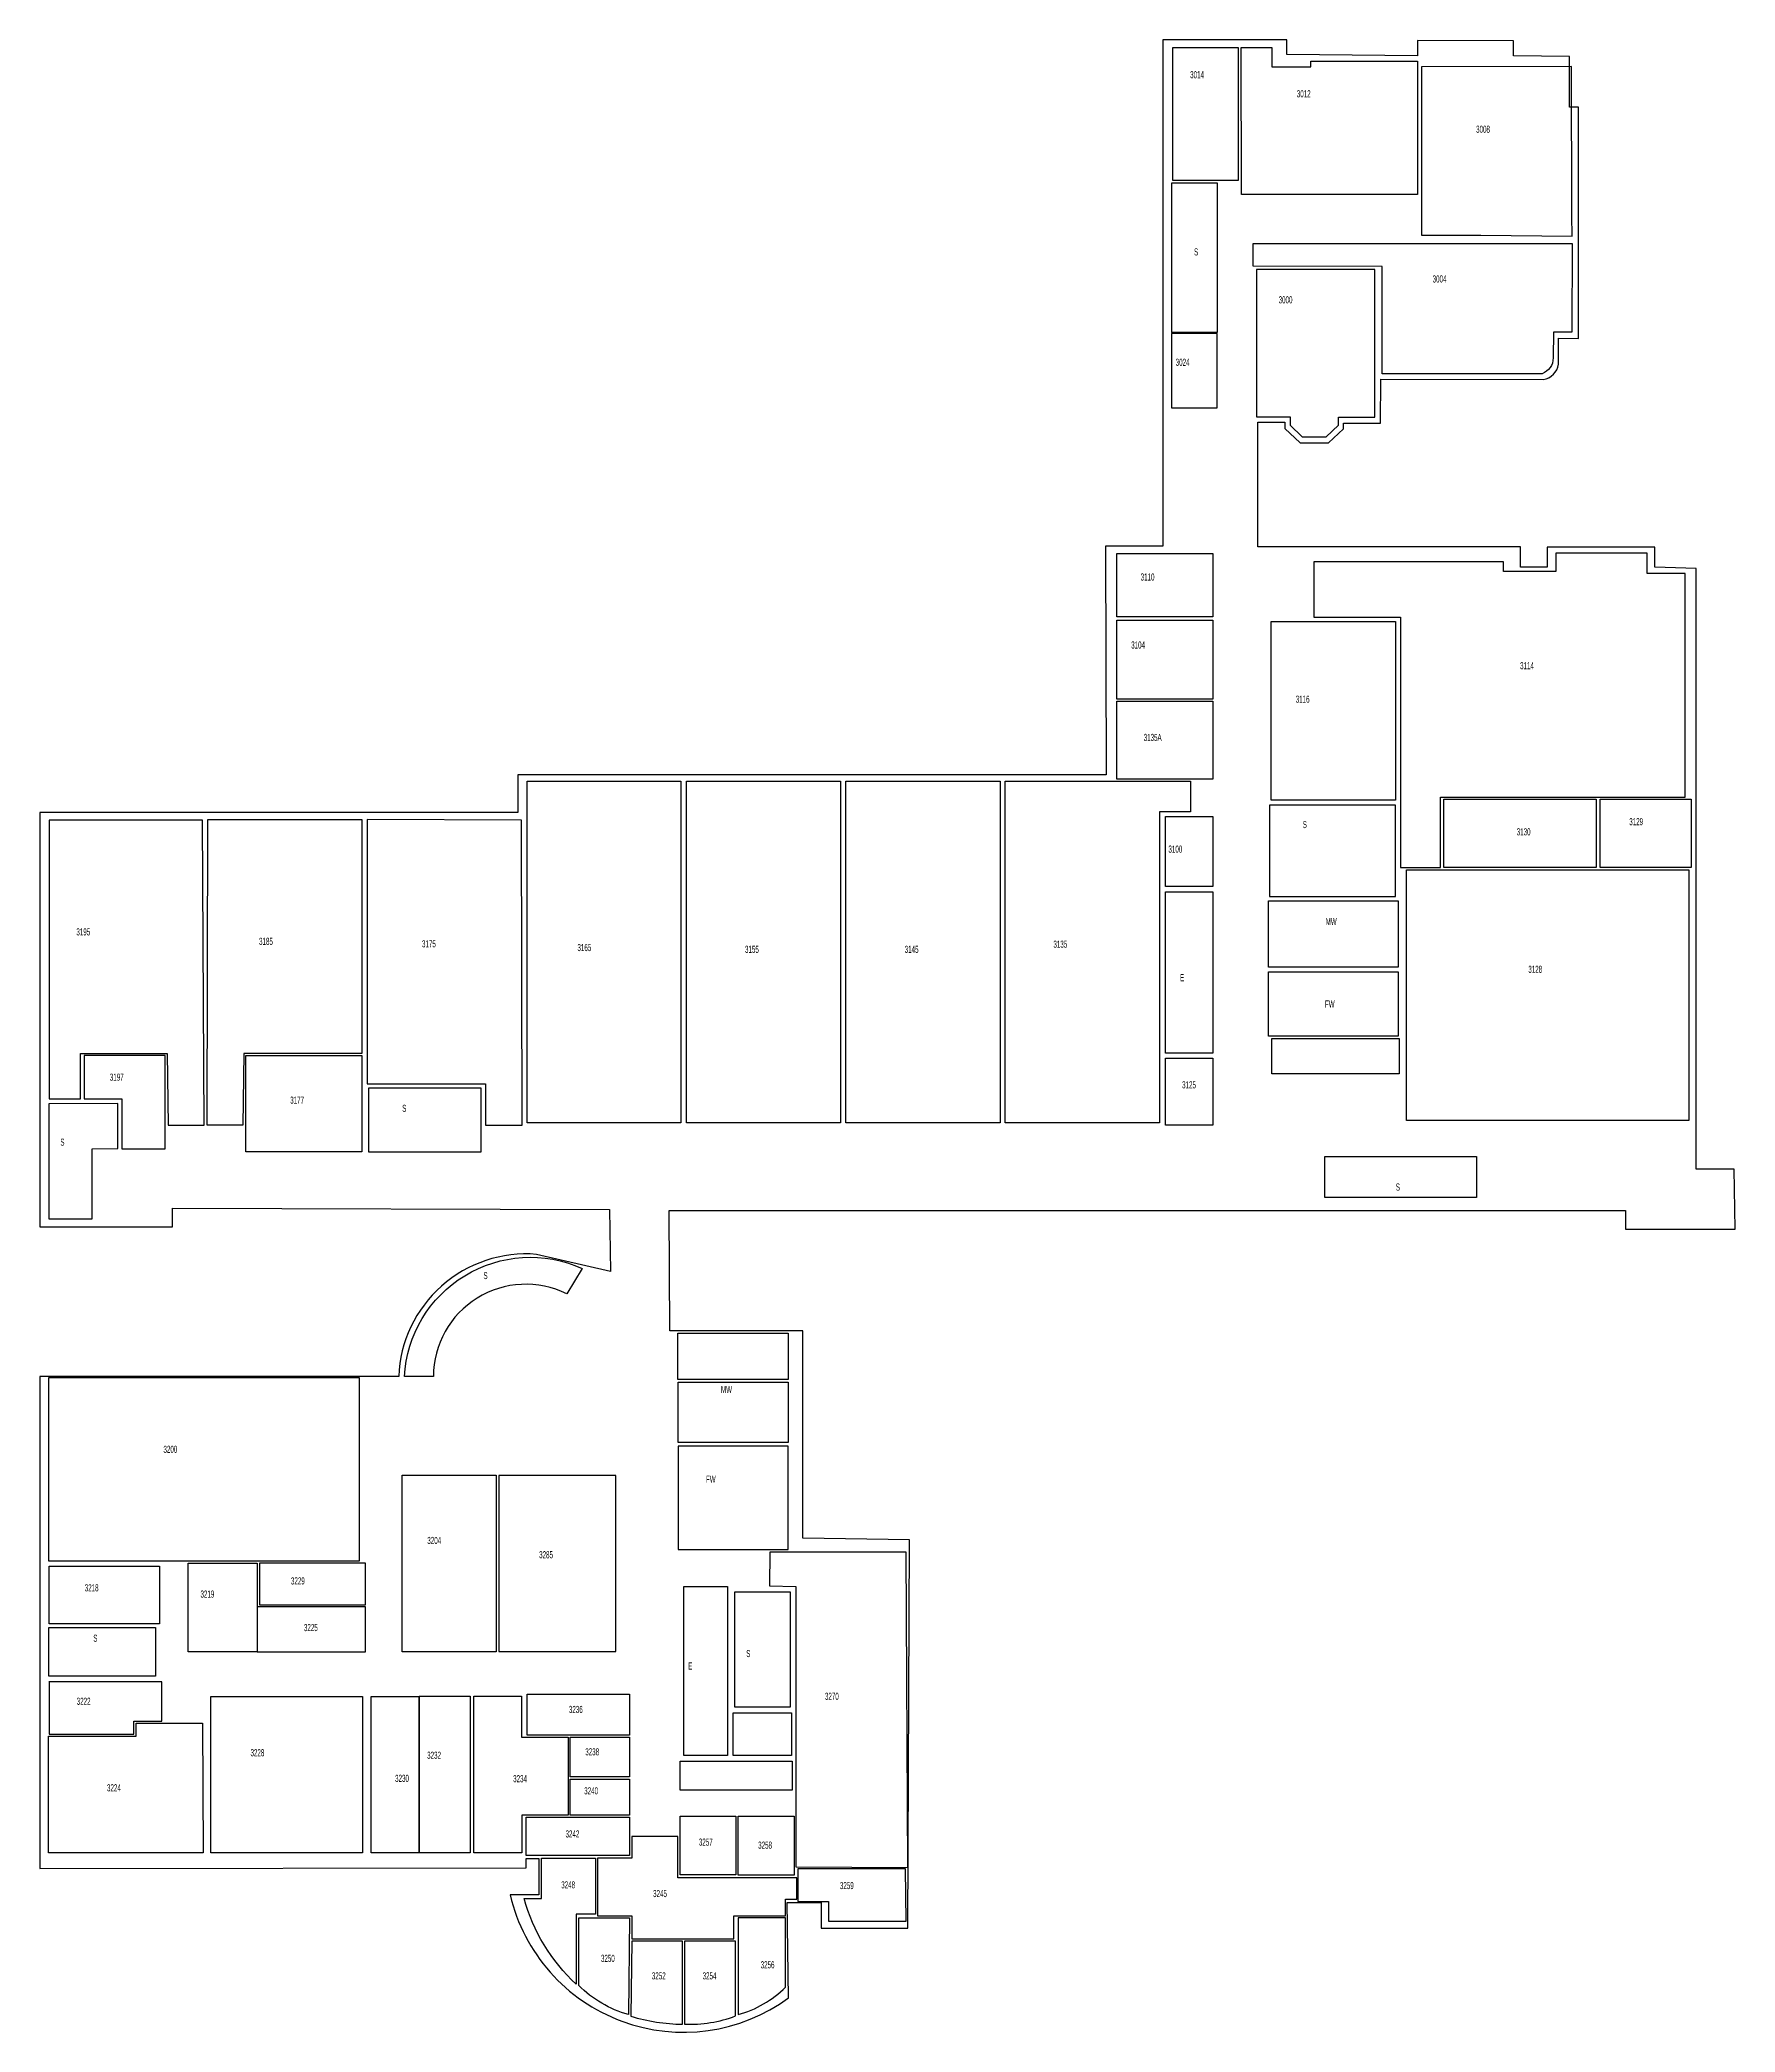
# Model space of a CAD drawing. Header units: millimetres. Extents: x 35 to 131, y 3 to 115.
import ezdxf

# ---------------------------------------------------------------- set-up
doc = ezdxf.new("R2010")
doc.units = ezdxf.units.MM
doc.layers.add('Contour', color=7, linetype='Continuous')
doc.layers.add('Room', color=7, linetype='Continuous')
doc.styles.get("Standard").update_dxf_attribs({"font": 'arial.ttf', "width": 0.5, "height": 0.4})

msp = doc.modelspace()

# ---------------------------------------------------------------- linework, layer by layer
at = {"layer": 'Contour'}
msp.add_lwpolyline([(98.41, 114.6), (98.41, 86.16), (95.18, 86.16), (95.22, 73.32), (62.19, 73.32), (62.19, 71.21), (35.34, 71.21), (35.34, 47.93), (42.78, 47.93), (42.78, 48.98), (67.33, 48.91), (67.38, 45.43), (63.23, 46.39, 0.426158), (55.49, 39.53), (35.34, 39.53), (35.34, 11.89), (62.65, 11.93), (62.65, 12.45), (63.37, 12.45), (63.37, 10.41), (61.75, 10.41, 0.536667), (77.39, 4.63), (77.31, 9.98), (79.21, 9.98), (79.21, 8.54), (84.08, 8.54), (84.18, 30.35), (78.18, 30.45), (78.18, 42.09), (70.72, 42.09), (70.69, 48.86), (124.38, 48.86), (124.38, 47.81), (130.55, 47.81), (130.5, 51.17), (128.36, 51.17), (128.36, 84.91), (126.03, 84.98), (126.03, 86.11), (119.98, 86.11), (119.98, 84.98), (118.5, 84.98), (118.5, 86.13), (103.74, 86.13), (103.74, 93.12), (105.25, 93.12), (105.25, 92.78), (106.11, 91.97), (107.7, 91.97), (108.56, 92.76), (108.56, 93.07), (110.63, 93.07), (110.65, 95.54), (119.77, 95.52, 0.315911), (120.63, 96.38), (120.63, 97.85), (121.74, 97.82), (121.74, 110.81), (121.24, 110.81), (121.24, 113.66), (118.09, 113.71), (118.09, 114.55), (112.71, 114.57), (112.71, 113.71), (105.37, 113.78), (105.37, 114.6), (98.41, 114.6)], format="xyb", dxfattribs=at)
at = {"layer": 'Room'}
for points in [[(98.96, 114.17), (102.63, 114.17), (102.63, 106.7), (98.96, 106.7)], [(98.91, 106.56), (101.46, 106.56), (101.46, 98.16), (98.91, 98.16)], [(101.46, 98.11), (98.9, 98.11), (98.9, 93.93), (101.46, 93.93)], [(95.82, 85.75), (101.22, 85.75), (101.22, 82.2), (95.82, 82.2)], [(95.82, 82.01), (101.22, 82.01), (101.22, 77.57), (95.82, 77.57)], [(104.48, 81.93), (111.47, 81.93), (111.47, 71.9), (104.48, 71.9)], [(95.82, 77.45), (101.22, 77.45), (101.22, 73.08), (95.82, 73.08)], [(62.7, 72.96), (71.34, 72.96), (71.34, 53.78), (62.7, 53.78)], [(71.65, 72.96), (80.31, 72.96), (80.31, 53.78), (71.65, 53.78)], [(80.6, 72.96), (89.27, 72.96), (89.27, 53.78), (80.6, 53.78)], [(111.47, 71.61), (104.39, 71.61), (104.39, 66.48), (111.47, 66.48)], [(114.18, 71.95), (122.75, 71.95), (122.75, 68.11), (114.18, 68.11)], [(122.96, 71.95), (128.07, 71.95), (128.07, 68.11), (122.96, 68.11)], [(98.55, 70.98), (101.22, 70.98), (101.22, 67.05), (98.55, 67.05)], [(112.09, 67.99), (127.95, 67.99), (127.95, 53.9), (112.09, 53.9)], [(98.55, 66.74), (101.22, 66.74), (101.22, 57.69), (98.55, 57.69)], [(104.34, 66.24), (111.63, 66.24), (111.63, 62.52), (104.34, 62.52)], [(104.34, 62.26), (111.63, 62.26), (111.63, 58.65), (104.34, 58.65)], [(104.53, 58.51), (111.68, 58.51), (111.68, 56.52), (104.53, 56.52)], [(46.91, 57.55), (53.43, 57.55), (53.43, 52.15), (46.91, 52.15)], [(98.55, 57.4), (101.22, 57.4), (101.22, 53.64), (98.55, 53.64)], [(53.79, 52.15), (60.13, 52.15), (60.13, 55.72), (53.79, 55.72)], [(107.51, 51.89), (116.03, 51.89), (116.03, 49.58), (107.51, 49.58)], [(71.17, 41.97), (77.36, 41.97), (77.36, 39.36), (71.17, 39.36)], [(35.84, 39.48), (53.28, 39.48), (53.28, 29.16), (35.84, 29.16)], [(71.19, 39.21), (77.36, 39.21), (77.36, 35.83), (71.19, 35.83)], [(77.36, 35.61), (71.19, 35.61), (71.19, 29.81), (77.36, 29.81)], [(55.69, 33.98), (60.97, 33.98), (60.97, 24.07), (55.69, 24.07)], [(67.69, 33.96), (61.11, 33.96), (61.11, 24.09), (67.69, 24.09)], [(35.87, 28.87), (42.06, 28.87), (42.06, 25.63), (35.87, 25.63)], [(47.55, 24.07), (43.67, 24.07), (43.67, 29.04), (47.55, 29.04)], [(53.63, 29.04), (47.67, 29.04), (47.67, 26.71), (53.63, 26.71)], [(71.51, 27.73), (73.95, 27.73), (73.95, 18.24), (71.51, 18.24)], [(74.36, 27.43), (77.48, 27.43), (77.48, 20.95), (74.36, 20.95)], [(53.63, 26.59), (47.55, 26.59), (47.55, 24.07), (53.63, 24.07)], [(35.84, 25.44), (41.84, 25.44), (41.84, 22.7), (35.84, 22.7)], [(44.94, 21.55), (53.46, 21.55), (53.46, 12.77), (44.94, 12.77)], [(53.94, 21.55), (56.65, 21.55), (56.65, 12.77), (53.94, 12.77)], [(59.51, 12.77), (56.65, 12.77), (56.65, 21.57), (59.51, 21.57)], [(59.72, 21.57), (62.39, 21.57), (62.39, 19.27), (65, 19.27), (65, 14.9), (62.41, 14.9), (62.41, 12.77), (59.72, 12.77)], [(62.7, 21.69), (68.46, 21.69), (68.46, 19.39), (62.7, 19.39)], [(74.27, 20.64), (77.55, 20.64), (77.55, 18.24), (74.27, 18.24)], [(65.12, 19.27), (68.46, 19.27), (68.46, 17.04), (65.12, 17.04)], [(71.29, 17.93), (77.59, 17.93), (77.59, 16.29), (71.29, 16.29)], [(65.12, 16.92), (68.46, 16.92), (68.46, 14.9), (65.12, 14.9)], [(62.65, 14.78), (68.46, 14.78), (68.46, 12.62), (62.65, 12.62)], [(71.29, 14.83), (74.43, 14.83), (74.43, 11.54), (71.29, 11.54)], [(74.55, 14.83), (77.7, 14.83), (77.7, 11.53), (74.55, 11.53)]]:
    msp.add_lwpolyline(points, close=True, dxfattribs=at)
for points in [[(102.8, 114.17), (104.53, 114.17), (104.53, 113.09), (106.71, 113.09), (106.71, 113.4), (112.71, 113.4), (112.71, 105.91), (102.83, 105.91), (102.8, 114.17)], [(112.93, 113.09), (112.93, 103.63), (116.27, 103.63), (121.4, 103.58), (121.38, 104.73), (121.35, 113.11), (112.93, 113.09)], [(103.67, 101.71), (103.67, 93.43), (105.56, 93.43), (105.56, 92.95), (106.23, 92.3), (107.58, 92.3), (108.27, 92.95), (108.27, 93.41), (110.31, 93.41), (110.31, 101.7), (103.67, 101.71)], [(106.88, 85.29), (106.88, 82.17), (111.75, 82.17), (111.75, 68.11), (113.99, 68.11), (113.99, 72.07), (127.74, 72.07), (127.74, 84.62), (125.6, 84.62), (125.6, 85.77), (120.47, 85.77), (120.47, 84.74), (117.54, 84.74), (117.54, 85.29), (106.88, 85.29)], [(99.95, 72.96), (99.95, 71.25), (98.22, 71.25), (98.22, 53.78), (89.55, 53.78), (89.55, 72.96), (99.95, 72.96)], [(35.87, 70.77), (35.87, 55.13), (37.62, 55.13), (37.62, 57.67), (42.49, 57.67), (42.54, 53.64), (44.56, 53.64), (44.48, 70.77), (35.87, 70.77)], [(53.43, 57.67), (46.79, 57.67), (46.74, 53.64), (44.73, 53.64), (44.77, 70.82), (53.42, 70.82), (53.43, 57.67)], [(53.72, 70.82), (53.72, 55.97), (60.37, 55.97), (60.37, 53.64), (62.42, 53.64), (62.39, 70.77), (53.72, 70.82)], [(37.83, 57.55), (37.83, 55.13), (39.95, 55.13), (39.95, 52.32), (42.37, 52.32), (42.37, 57.55), (37.83, 57.55)], [(35.84, 54.84), (35.84, 48.38), (38.27, 48.38), (38.27, 52.32), (39.71, 52.34), (39.71, 54.87), (35.84, 54.84)], [(76.33, 29.66), (76.31, 27.77), (77.79, 27.74), (77.79, 12), (84.08, 11.95), (83.99, 29.66), (76.33, 29.66)], [(35.87, 22.37), (35.87, 19.44), (40.62, 19.44), (40.62, 20.18), (42.18, 20.18), (42.18, 22.39), (35.84, 22.39)], [(40.74, 20.06), (44.48, 20.06), (44.51, 12.77), (35.82, 12.77), (35.82, 19.32), (40.74, 19.32), (40.74, 20.06)], [(68.58, 13.7), (68.58, 12.48), (66.66, 12.48), (66.66, 9.24), (68.58, 9.24), (68.58, 7.94), (74.31, 7.94), (74.31, 9.24), (77.22, 9.24), (77.22, 10.17), (77.85, 10.17), (77.85, 11.37), (71.17, 11.37), (71.17, 13.7), (68.58, 13.7)], [(77.91, 11.88), (77.91, 10.05), (79.62, 10.05), (79.62, 8.93), (84, 8.93), (83.96, 11.88), (77.91, 11.88)]]:
    msp.add_lwpolyline(points, dxfattribs=at)
for points in [[(103.47, 103.17), (121.4, 103.17), (121.38, 98.18), (120.35, 98.18), (120.32, 96.74, -0.331383), (119.7, 95.85), (110.72, 95.85), (110.72, 101.86), (103.47, 101.88), (103.47, 103.17)], [(55.81, 39.53, -0.526388), (65.79, 45.6), (64.93, 44.17, 0.555756), (57.44, 39.53), (55.81, 39.53)], [(63.51, 12.48), (66.54, 12.48), (66.54, 9.33), (65.46, 9.33), (65.46, 5.4, -0.139852), (62.53, 10.22), (63.52, 10.22), (63.51, 12.48)], [(65.6, 9.12), (68.46, 9.12), (68.39, 3.69, -0.127286), (65.6, 5.33), (65.6, 9.12)], [(74.55, 9.12), (74.55, 3.69, 0.127457), (77.22, 5.23), (77.22, 9.12), (74.55, 9.12)], [(68.58, 7.82), (68.53, 3.6, 0.068278), (71.43, 3.15), (71.43, 7.82), (68.58, 7.82)], [(71.55, 7.82), (71.55, 3.16, 0.103873), (74.41, 3.62), (74.41, 7.82), (71.55, 7.82)]]:
    msp.add_lwpolyline(points, format="xyb", dxfattribs=at)

# ---------------------------------------------------------------- texts
at = {"layer": 'Room', "char_height": 0.4, "attachment_point": 1}
for s, width, insert in [('3014', 1.2881, (99.94, 112.84)), ('3012', 1.7818, (105.93, 111.77)), ('3008', 2.9627, (116, 109.78)), ('S', 0.984, (100.16, 102.89)), ('3004', 2.1274, (113.56, 101.37)), ('3000', 1.584, (104.91, 100.2)), ('3024', 1.152, (99.13, 96.69)), ('3110', 1.3475, (97.16, 84.63)), ('3104', 1.8314, (96.63, 80.81)), ('3114', 3.5155, (118.47, 79.65)), ('3116', 2.951, (105.87, 77.77)), ('3135A', 2.2685, (97.33, 75.62)), ('S', 1.608, (106.26, 70.73)), ('3129', 1.3119, (124.6, 70.89)), ('3130', 1.798, (118.28, 70.32)), ('3100', 1.3978, (98.72, 69.35)), ('MW', 1.656, (107.55, 65.28)), ('3195', 2.9383, (37.39, 64.7)), ('3185', 2.5768, (47.65, 64.17)), ('3175', 2.7478, (56.8, 64.03)), ('3165', 2.2791, (65.53, 63.82)), ('3135', 3.4178, (92.26, 64.01)), ('3155', 2.0641, (74.94, 63.72)), ('3145', 2.8224, (83.91, 63.72)), ('E', 1.0795, (99.37, 62.13)), ('3128', 2.0923, (118.93, 62.6)), ('FW', 2.04, (107.51, 60.65)), ('3197', 0.768, (39.27, 56.54)), ('3125', 0.864, (99.49, 56.11)), ('3177', 1.2752, (49.4, 55.25)), ('S', 0.8401, (55.69, 54.79)), ('S', 0.6961, (36.49, 52.89)), ('S', 1.488, (111.49, 50.37)), ('S', 1.0087, (60.25, 45.4)), ('MW', 2.2788, (73.59, 39)), ('3200', 4.4289, (42.28, 35.64)), ('FW', 2.2559, (72.75, 33.96)), ('3204', 2.2863, (57.1, 30.52)), ('3285', 2.7682, (63.38, 29.72)), ('3229', 2.1628, (49.44, 28.25)), ('3218', 1.8592, (37.86, 27.86)), ('3219', 1.7807, (44.36, 27.51)), ('S', 1.632, (38.34, 25.03)), ('3225', 1.5601, (50.17, 25.63)), ('S', 1.728, (75.01, 24.17)), ('E', 1.1039, (71.75, 23.47)), ('3222', 1.4809, (37.41, 21.49)), ('3270', 2.3529, (79.43, 21.77)), ('3236', 1.6127, (65.05, 21.03)), ('3228', 3.7276, (47.17, 18.6)), ('3232', 1.4547, (57.09, 18.46)), ('3238', 1.3896, (65.97, 18.65)), ('3230', 0.6697, (55.29, 17.16)), ('3234', 1.6233, (61.92, 17.14)), ('3224', 3.1156, (39.11, 16.63)), ('3240', 1.2, (65.91, 16.46)), ('3242', 1.104, (64.86, 14.04)), ('3257', 0.9276, (72.35, 13.58)), ('3258', 0.888, (75.68, 13.41)), ('3248', 0.9911, (64.62, 11.18)), ('3245', 1.678, (69.78, 10.69)), ('3259', 2.5597, (80.27, 11.14)), ('3250', 0.864, (66.85, 7.05)), ('3252', 1.056, (69.71, 6.07)), ('3254', 0.9966, (72.56, 6.07)), ('3256', 1.0619, (75.82, 6.69))]:
    msp.add_mtext_dynamic_manual_height_columns(s, width=width, gutter_width=2, heights=[0], dxfattribs=dict(at, insert=insert))

doc.saveas('drawing.dxf')
